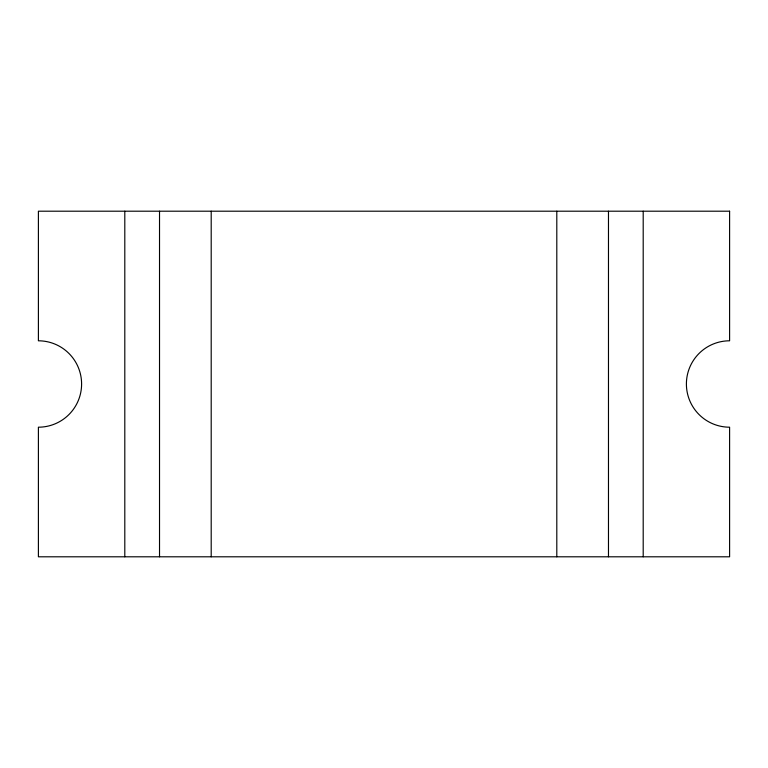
<?xml version="1.0" encoding="UTF-8"?>
<svg xmlns="http://www.w3.org/2000/svg" width="768" height="768" viewBox="0 0 768 768"><rect width="100%" height="100%" fill="white"/><g stroke="black" fill="none" stroke-linecap="round" stroke-linejoin="round"><path stroke-width="1.15" d="M643.2 211.2L643.2 556.8M608.477 211.2L608.477 556.8M556.8 211.2L556.8 556.8M211.2 211.2L211.2 556.8M159.523 211.2L159.523 556.8M124.8 211.2L124.8 556.8M729.6 211.2L38.4 211.2L38.4 340.8A43.2 43.2 0 0 1 81.6 384A43.2 43.2 0 0 1 38.4 427.2L38.4 556.8L729.6 556.8L729.6 427.2A43.2 43.2 0 0 1 686.4 384A43.2 43.2 0 0 1 729.6 340.8L729.6 211.2"/></g></svg>
